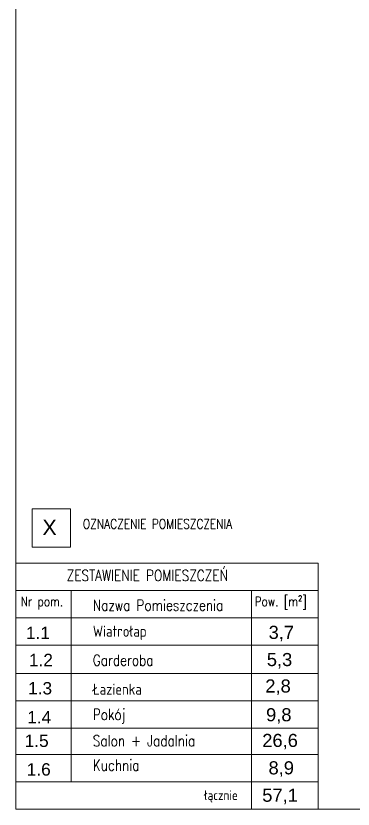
# Model space of a CAD drawing. Header units: millimetres. Extents: x -815 to 1867, y -539 to 1146.
# Drawn here: x -815 to -363, y -538 to 524 of the extents above; entities that cross this region are included whole.
import ezdxf

# ---------------------------------------------------------------- set-up
doc = ezdxf.new("R2010")
doc.units = ezdxf.units.MM
doc.linetypes.add('DASHED2', pattern=[9.525, 6.35, -3.175])
doc.layers.add('Tabelka', color=7, linetype='Continuous')
doc.layers.add('wewnetrzne', color=7, linetype='Continuous', lineweight=30)
doc.styles.get("Standard").update_dxf_attribs({"font": 'arial.ttf'})
doc.styles.add('styl1', font='simplex.shx', dxfattribs={"width": 0.8, "height": 125})

msp = doc.modelspace()

# ---------------------------------------------------------------- linework, layer by layer
at = {"layer": 'Tabelka', "lineweight": 13}
for p, q in [((-815.2, -208.5), (-410.2, -208.5)), ((-410.2, -208.5), (-410.2, -538.1)), ((-815.2, -245.2), (-410.2, -245.2)), ((-815.2, -245.2), (-410.2, -245.2)), ((-740.9, -245.2), (-740.9, -281.8)), ((-499.8, -245.2), (-499.8, -281.8)), ((-815.2, -281.8), (-410.2, -281.8)), ((-740.9, -281.8), (-740.9, -318.5)), ((-499.8, -281.8), (-499.8, -318.5)), ((-410.2, -318.5), (-815.2, -318.5)), ((-740.9, -318.5), (-740.9, -501.4)), ((-499.8, -318.5), (-499.8, -538.1)), ((-815.2, -356.2), (-410.2, -356.2)), ((-410.2, -392.9), (-815.2, -392.9)), ((-815.2, -429.5), (-410.2, -429.5)), ((-410.2, -464.8), (-815.2, -464.8)), ((-815.2, -501.4), (-410.2, -501.4))]:
    msp.add_line(p, q, dxfattribs=at)
msp.add_lwpolyline([(1867.4, 1146.1), (1867.4, -538.1), (-815.2, -538.1), (-815.2, 1146.1)], close=True, dxfattribs=at)
at = {"layer": 'wewnetrzne', "lineweight": 13}
msp.add_lwpolyline([(-793.2, -187), (-741.9, -187), (-741.9, -135.7), (-793.2, -135.7)], close=True, dxfattribs=at)

# ---------------------------------------------------------------- texts
at = {"layer": 'Tabelka', "lineweight": 13}
for s, p in [('3,7', (-476.7, -310.1)), ('5,3', (-479.1, -346.5)), ('2,8', (-481.1, -381.9)), ('9,8', (-480.1, -420.4)), ('26,6', (-485.2, -454.8)), ('8,9', (-476.8, -491.5)), ('57,1', (-485.2, -528.2))]:
    msp.add_text(s, height=17.55, dxfattribs=at).set_placement(p)
at = {"layer": 'Tabelka', "lineweight": 13, "attachment_point": 1, "style": 'styl1'}
for s, insert, char_height, width in [('\\pxqc;OZNACZENIE POMIESZCZENIA', (-747.5, -149.6), 12.986, 244.369), ('\\pxqc;ZESTAWIENIE POMIESZCZEŃ', (-778.5, -217.6), 14.814, 278.751), ('Nr pom.', (-808.7, -253.5), 12.87, 61.073), ('Pow. [m²]', (-495.3, -253.5), 12.87, 81.471), ('Nazwa Pomieszczenia', (-712.1, -257.6), 14.814, 206.561), ('Wiatrołap', (-712.1, -292.4), 14.81, 206.561), ('Garderoba', (-712.1, -331.2), 14.81, 206.561), ('Łazienka', (-712.1, -370.1), 14.81, 206.561), ('Pokój', (-712.1, -403.8), 14.81, 206.561), ('Salon + Jadalnia', (-712.1, -439.1), 14.814, 206.561), ('Kuchnia', (-712.1, -471.8), 14.81, 206.561), ('łącznie', (-563.1, -512.9), 12.99, 181.084)]:
    msp.add_mtext(s, dxfattribs=dict(at, insert=insert, char_height=char_height, width=width))
at = {"layer": 'wewnetrzne', "linetype": 'DASHED2', "lineweight": 13}
msp.add_text('X', height=20.5, dxfattribs=at).set_placement((-779.6, -171))
at = {"layer": 'wewnetrzne', "lineweight": 13}
for s, p in [('1.1', (-801.7, -310.3)), ('1.2', (-797.7, -346.6)), ('1.3', (-798.8, -384.4)), ('1.4', (-800, -423.3)), ('1.5', (-803.4, -454.8)), ('1.6', (-800.6, -493.1))]:
    msp.add_text(s, height=16.55, dxfattribs=at).set_placement(p)

doc.saveas('drawing.dxf')
